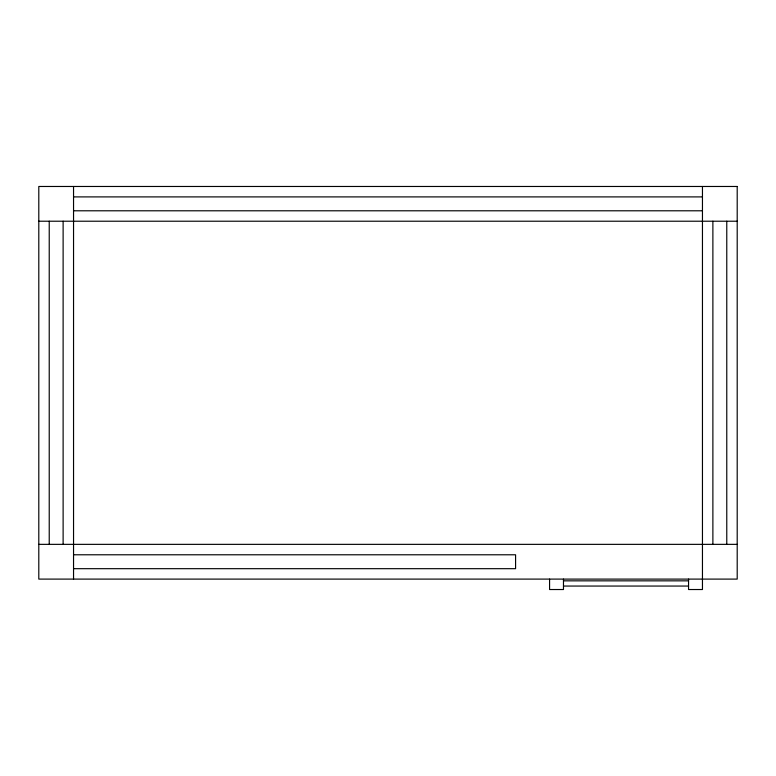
<?xml version="1.0" encoding="UTF-8"?>
<svg xmlns="http://www.w3.org/2000/svg" width="776" height="776" viewBox="0 0 776 776"><rect width="100%" height="100%" fill="white"/><g stroke="black" fill="none" stroke-linecap="round" stroke-linejoin="round"><path stroke-width="1.16" d="M73.545 196.9L702.455 196.9M73.545 210.791L702.455 210.791M38.8 221.218L737.2 221.218M38.8 544.354L737.2 544.354M73.545 554.782L515.584 554.782L515.584 568.682L73.545 568.682M563.473 580.846L688.554 580.846M563.473 586.055L688.554 586.055M726.773 221.218L726.773 544.354M712.882 221.218L712.882 544.354M702.455 186.473L702.455 589.527L688.554 589.527L688.554 579.1M563.473 579.1L563.473 589.527L549.573 589.527L549.573 579.1M73.545 186.473L73.545 579.1M63.118 221.218L63.118 544.354M49.227 221.218L49.227 544.354M737.2 186.473L38.8 186.473L38.8 579.1L737.2 579.1L737.2 186.473"/></g></svg>
